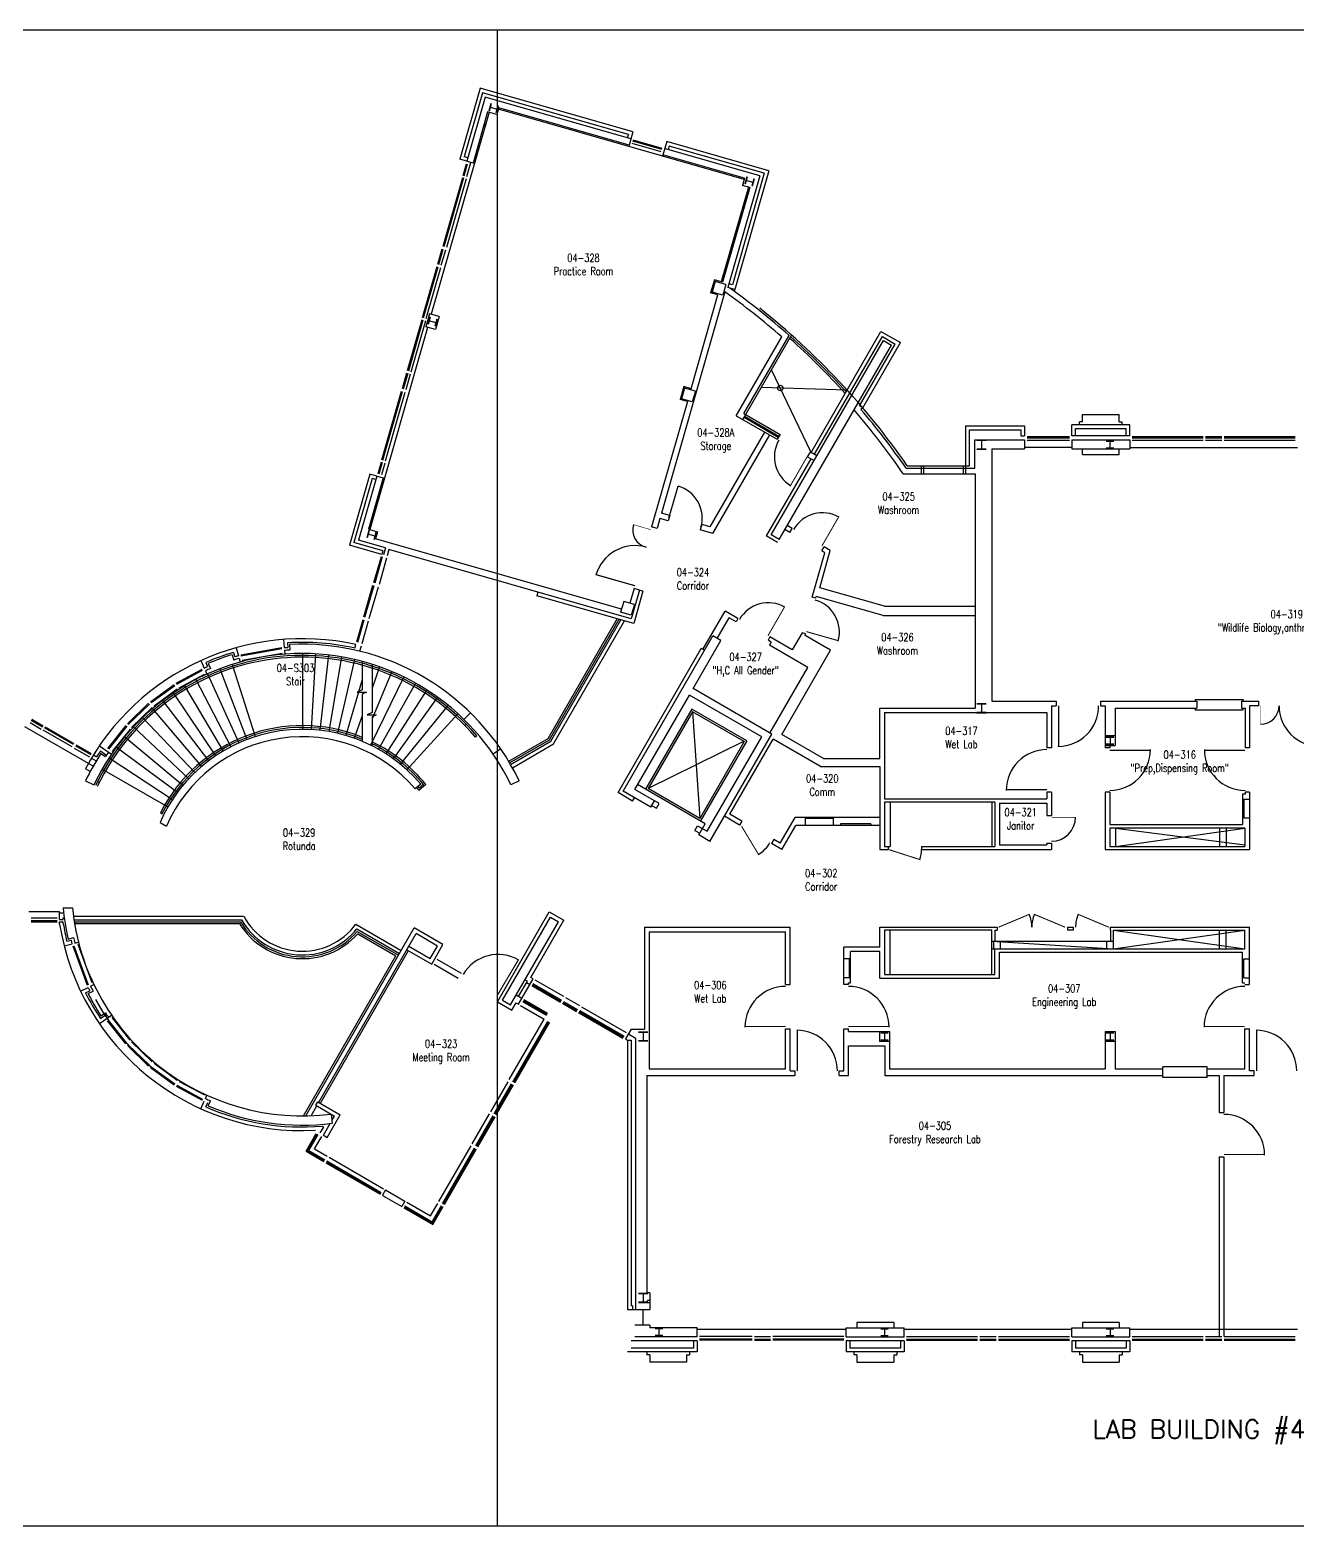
# Model space of a CAD drawing. Extents: x 11182 to 734459, y -1391328 to 152085.
# Drawn here: x 432575 to 466841, y -151485 to -111038 of the extents above; entities that cross this region are included whole.
import ezdxf
from ezdxf.enums import TextEntityAlignment as Align

# ---------------------------------------------------------------- set-up
doc = ezdxf.new("R2010")
doc.units = 0
doc.header["$LTSCALE"] = 500
doc.header["$MEASUREMENT"] = 0
doc.layers.add('0_Defpoints', color=106, linetype='CONTINUOUS', plot=False)
for name, color, linetype in [('0_room_data', 7, 'CONTINUOUS'), ('0_text', 7, 'CONTINUOUS'), ('1_Wall_Exist', 251, 'CONTINUOUS'), ('3_Text', 7, 'CONTINUOUS')]:
    doc.layers.add(name, color=color, linetype=linetype)
doc.styles.add('1_200', font='simplex.shx', dxfattribs={"width": 0.75, "height": 460})
doc.styles.get("Standard").update_dxf_attribs({"font": 'ROMANS', "height": 200})

# ---------------------------------------------------------------- blocks, each defined once
blk = doc.blocks.new('room_data')
at = {"layer": '3_Text', "style": '1_200', "width": 0.75}
for tag, p in [('ROOMNUM', (0, 0)), ('ROOMUSE', (0, -575))]:
    blk.add_attdef(tag, text='', height=345, dxfattribs=at).set_placement(p, align=Align.MIDDLE_CENTER)

msp = doc.modelspace()

# ---------------------------------------------------------------- linework, layer by layer
at = {"layer": '0_Defpoints'}
msp.add_line((387049, -111038), (503373, -111038), dxfattribs=at)
for points in [[(503373, -151485), (387049, -151485), (387049, -111038)], [(445211, -111038), (445211, -151485)]]:
    msp.add_lwpolyline(points, dxfattribs=at)
at = {"layer": '1_Wall_Exist'}
for p, q in [((444746, -112611), (444196, -114534)), ((444815, -112735), (444320, -114466)), ((448880, -113793), (444746, -112611)), ((448757, -113862), (444815, -112735)), ((444883, -112858), (444389, -114589)), ((444953, -113252), (444557, -114637)), ((448825, -113985), (444883, -112858)), ((445202, -113323), (444953, -113252)), ((445040, -113031), (444984, -113227)), ((445050, -113034), (444994, -113230)), ((445208, -113185), (445012, -113129)), ((445226, -113084), (445170, -113281)), ((445236, -113087), (445180, -113283)), ((445253, -113146), (445202, -113323)), ((451892, -115084), (445242, -113183)), ((448777, -114154), (445253, -113146)), ((444990, -113262), (443428, -118725)), ((444863, -113638), (444880, -113580)), ((444902, -113649), (444863, -113638)), ((444918, -113591), (444880, -113580)), ((448757, -113862), (448729, -113958)), ((448880, -113793), (448767, -114190)), ((449666, -114268), (448876, -114042)), ((449674, -114240), (448884, -114014)), ((449794, -114054), (449680, -114451)), ((452558, -114845), (449794, -114054)), ((449647, -114336), (448857, -114110)), ((451902, -115047), (449691, -114415)), ((452311, -114982), (449739, -114247)), ((449863, -114178), (449835, -114274)), ((452434, -114913), (449863, -114178)), ((444593, -114648), (444196, -114534)), ((444291, -114970), (444382, -114654)), ((444416, -114493), (444320, -114466)), ((444320, -114978), (444410, -114662)), ((444387, -114998), (444495, -114620)), ((444589, -114600), (444605, -114542)), ((444627, -114611), (444589, -114600)), ((444644, -114553), (444605, -114542)), ((452558, -114845), (451641, -118053)), ((444274, -115032), (443741, -116893)), ((444302, -115040), (443770, -116901)), ((444370, -115059), (443838, -116920)), ((452311, -114982), (451449, -117998)), ((452434, -114913), (451572, -117930)), ((451902, -115047), (451846, -115242)), ((452039, -115297), (451846, -115242)), ((451963, -115010), (451907, -115206)), ((451972, -115013), (451916, -115209)), ((452131, -115164), (451935, -115108)), ((452149, -115064), (452093, -115260)), ((452159, -115066), (452103, -115262)), ((452002, -115287), (451270, -117849)), ((452039, -115297), (451306, -117860)), ((443604, -117374), (443724, -116955)), ((443633, -117382), (443753, -116963)), ((443700, -117401), (443820, -116982)), ((443192, -118816), (443586, -117435)), ((443221, -118824), (443615, -117444)), ((443288, -118843), (443683, -117463)), ((451083, -117796), (450983, -118146)), ((451105, -117835), (451023, -118124)), ((451306, -117860), (451083, -117796)), ((451394, -117918), (451105, -117835)), ((451394, -117918), (451311, -118206)), ((451641, -118053), (451449, -117998)), ((451572, -117930), (451476, -117902)), ((451641, -118053), (451609, -118097)), ((451363, -118117), (449653, -124099)), ((450455, -120737), (451177, -118201)), ((451177, -118201), (450983, -118146)), ((451311, -118206), (451023, -118124)), ((443174, -118878), (442779, -120258)), ((443203, -118886), (442808, -120266)), ((443270, -118905), (442876, -120286)), ((443383, -118712), (443281, -119066)), ((443391, -118800), (443335, -118996)), ((443400, -118803), (443344, -118999)), ((443559, -118954), (443363, -118898)), ((443640, -118786), (443383, -118712)), ((443577, -118853), (443521, -119050)), ((443587, -118856), (443531, -119052)), ((443640, -118786), (443539, -119140)), ((443327, -119079), (441765, -124542)), ((443539, -119140), (443281, -119066)), ((451855, -121569), (453173, -119287)), ((451884, -121410), (453104, -119298)), ((453700, -122459), (455589, -119188)), ((455589, -119188), (456114, -119491)), ((451677, -121466), (452906, -119337)), ((452617, -124691), (455654, -119431)), ((452834, -124816), (455870, -119556)), ((453789, -122510), (455626, -119328)), ((455007, -121203), (455974, -119529)), ((455096, -121254), (456114, -119491)), ((455626, -119328), (455974, -119529)), ((455654, -119431), (455870, -119556)), ((442762, -120320), (442642, -120739)), ((442791, -120328), (442671, -120747)), ((442858, -120347), (442738, -120766)), ((453700, -122459), (452631, -120226)), ((442092, -122662), (442624, -120800)), ((442121, -122670), (442653, -120809)), ((442188, -122689), (442721, -120828)), ((450258, -120680), (450158, -121030)), ((450280, -120720), (450198, -121008)), ((450455, -120737), (450258, -120680)), ((450569, -120802), (450280, -120720)), ((450569, -120802), (450486, -121091)), ((454673, -120774), (452356, -120702)), ((450356, -121087), (449387, -124475)), ((450356, -121087), (450158, -121030)), ((450486, -121091), (450198, -121008)), ((455096, -121254), (455007, -121203)), ((455096, -121254), (455047, -121296)), ((451677, -121466), (452783, -122105)), ((451884, -121410), (452859, -121973)), ((452813, -122052), (451886, -121516)), ((452828, -122026), (451901, -121490)), ((457884, -121745), (459474, -121745)), ((457884, -123034), (457884, -121745)), ((459474, -121745), (459474, -122015)), ((460749, -122015), (460749, -121715)), ((462319, -121715), (460749, -121715)), ((461034, -121635), (460954, -121635)), ((460954, -121715), (460954, -121635)), ((461034, -121635), (461034, -121435)), ((461039, -121435), (462034, -121435)), ((462034, -121635), (462034, -121435)), ((462034, -121635), (462114, -121635)), ((462114, -121715), (462114, -121635)), ((462319, -122015), (462319, -121715)), ((450967, -124474), (452447, -121910)), ((451039, -124653), (452579, -121986)), ((452859, -121973), (452783, -122105)), ((457984, -121845), (459374, -121845)), ((457984, -122820), (457984, -121845)), ((458126, -122884), (458126, -122115)), ((458126, -122115), (459474, -122115)), ((458184, -122120), (458434, -122120)), ((458184, -122130), (458434, -122130)), ((458309, -122120), (458309, -122370)), ((459374, -121845), (459374, -122015)), ((459374, -122015), (459474, -122015)), ((459474, -122115), (459474, -122363)), ((459538, -122031), (460685, -122031)), ((459538, -122061), (460685, -122061)), ((459538, -122131), (460685, -122131)), ((462319, -122015), (460749, -122015)), ((460749, -122120), (460749, -122363)), ((460749, -122120), (462319, -122120)), ((460849, -122015), (460849, -121815)), ((460849, -121815), (462219, -121815)), ((461682, -122143), (461886, -122143)), ((461784, -122347), (461784, -122143)), ((462219, -122015), (462219, -121815)), ((462319, -122120), (462319, -122363)), ((462383, -122031), (464302, -122031)), ((462383, -122061), (464302, -122061)), ((462383, -122131), (464302, -122131)), ((464366, -122031), (464802, -122031)), ((464366, -122061), (464802, -122061)), ((464366, -122131), (464802, -122131)), ((464866, -122031), (466785, -122031)), ((464866, -122061), (466785, -122061)), ((464866, -122131), (466785, -122131)), ((453605, -122580), (453681, -122448)), ((453855, -122548), (453681, -122448)), ((458184, -122360), (458434, -122360)), ((458184, -122370), (458434, -122370)), ((458584, -122363), (459474, -122363)), ((458584, -122363), (458584, -129185)), ((459474, -122320), (460749, -122320)), ((460749, -122363), (462319, -122363)), ((461034, -122513), (461034, -122363)), ((461034, -122513), (462034, -122513)), ((461682, -122153), (461886, -122153)), ((461682, -122337), (461886, -122337)), ((461682, -122347), (461886, -122347)), ((462034, -122513), (462034, -122363)), ((462319, -122325), (466849, -122325)), ((442075, -122723), (441984, -123040)), ((442103, -122732), (442013, -123048)), ((442171, -122751), (442080, -123067)), ((453690, -122629), (452485, -124717)), ((453605, -122580), (453779, -122680)), ((456266, -122884), (458126, -122884)), ((456299, -122820), (457984, -122820)), ((456687, -123034), (456687, -122820)), ((456751, -123034), (456751, -122820)), ((457820, -123034), (457820, -122820)), ((441764, -123043), (441214, -124966)), ((441832, -123167), (441338, -124898)), ((441956, -123098), (441461, -124829)), ((442124, -123146), (441728, -124532)), ((441956, -123098), (441764, -123043)), ((441929, -123194), (441832, -123167)), ((441967, -123101), (442161, -123157)), ((442115, -123253), (442131, -123195)), ((442153, -123264), (442115, -123253)), ((442170, -123206), (442131, -123195)), ((456187, -123034), (458134, -123034)), ((458134, -123034), (458134, -129370)), ((449855, -124234), (450102, -123368)), ((441840, -124214), (441856, -124157)), ((441895, -124168), (441856, -124157)), ((449875, -124162), (449653, -124099)), ((449875, -124162), (449833, -124308)), ((441742, -124569), (441685, -124765)), ((441751, -124572), (441695, -124768)), ((441728, -124532), (441977, -124603)), ((441878, -124225), (441840, -124214)), ((449533, -124516), (449387, -124475)), ((449611, -124245), (449533, -124516)), ((449833, -124308), (449611, -124245)), ((450740, -124410), (450699, -124556)), ((451039, -124653), (450699, -124556)), ((450967, -124474), (450740, -124410)), ((453121, -124623), (452989, -124547)), ((453183, -124515), (453051, -124439)), ((453121, -124623), (453183, -124515)), ((442089, -125216), (441214, -124966)), ((442116, -125120), (441338, -124898)), ((442194, -125038), (441461, -124829)), ((441910, -124723), (441713, -124667)), ((441928, -124622), (441872, -124818)), ((441938, -124625), (441882, -124821)), ((441977, -124603), (441923, -124794)), ((448572, -126695), (441923, -124794)), ((452789, -124893), (452485, -124717)), ((452834, -124816), (452617, -124691)), ((442071, -125278), (441869, -125986)), ((442100, -125286), (441898, -125994)), ((442218, -125320), (442015, -126027)), ((442116, -125120), (442089, -125216)), ((442194, -125038), (442139, -125231)), ((442285, -125085), (442235, -125258)), ((448835, -126958), (442285, -125085)), ((453730, -126374), (454074, -125173)), ((453932, -126119), (454219, -125114)), ((453987, -125123), (454049, -125015)), ((454074, -125173), (453987, -125123)), ((454219, -125114), (454049, -125015)), ((441605, -126908), (441852, -126047)), ((441634, -126916), (441880, -126055)), ((441752, -126950), (441998, -126089)), ((448911, -126141), (448798, -126536)), ((449057, -126183), (448835, -126958)), ((449153, -126210), (448911, -126141)), ((455684, -126620), (453932, -126119)), ((446311, -126236), (446284, -126332)), ((448904, -127081), (446284, -126332)), ((448631, -126489), (448549, -126777)), ((448920, -126571), (448631, -126489)), ((448920, -126571), (448837, -126860)), ((449153, -126210), (448904, -127081)), ((453826, -126402), (453730, -126374)), ((453826, -126402), (453840, -126353)), ((455649, -126870), (453840, -126353)), ((441412, -127584), (441587, -126974)), ((441441, -127592), (441615, -126982)), ((446587, -130193), (448458, -126954)), ((446624, -130230), (448507, -126968)), ((446661, -130266), (448557, -126982)), ((448837, -126860), (448549, -126777)), ((450774, -127784), (451372, -126748)), ((451161, -127492), (451486, -126929)), ((451720, -126949), (451372, -126748)), ((451670, -127035), (451486, -126929)), ((451720, -126949), (451670, -127035)), ((455649, -126870), (458134, -126870)), ((455684, -126620), (458134, -126620)), ((441558, -127625), (441733, -127016)), ((446734, -130339), (448656, -127011)), ((453455, -127336), (453189, -127797)), ((453551, -127363), (453455, -127336)), ((453538, -127411), (453551, -127363)), ((438151, -127741), (438211, -127956)), ((439387, -127742), (438274, -127938)), ((439389, -127772), (438282, -127968)), ((439434, -127515), (439451, -127737)), ((439451, -127737), (439551, -127729)), ((439542, -127607), (439551, -127729)), ((439596, -127654), (439607, -127804)), ((441364, -127751), (441392, -127655)), ((441499, -127834), (441541, -127686)), ((448478, -131656), (450729, -127758)), ((448617, -131619), (451040, -127422)), ((450507, -128846), (451257, -127547)), ((450817, -127809), (450729, -127758)), ((451257, -127547), (451040, -127422)), ((452586, -127449), (452536, -127535)), ((452623, -127585), (452536, -127535)), ((452623, -127585), (452573, -127672)), ((453610, -128271), (452573, -127672)), ((453189, -127797), (452586, -127449)), ((452907, -130089), (454224, -127808)), ((454224, -127808), (453538, -127411)), ((437197, -128088), (437289, -128291)), ((437330, -128139), (437380, -128250)), ((437396, -128164), (437458, -128301)), ((438045, -128190), (438667, -130143)), ((438048, -127927), (438088, -128072)), ((438082, -127865), (438115, -127983)), ((438211, -127956), (438115, -127983)), ((438232, -128030), (438259, -128126)), ((439399, -127894), (438314, -128085)), ((439457, -127814), (439465, -127913)), ((439942, -127895), (439942, -129945)), ((440297, -127905), (440181, -129952)), ((440651, -127936), (440418, -129972)), ((441002, -127986), (440655, -130006)), ((441350, -128056), (440888, -130053)), ((441563, -128109), (441563, -128881)), ((441827, -128186), (441827, -129491)), ((436531, -128698), (437230, -128318)), ((436548, -128723), (437243, -128346)), ((436613, -128826), (437294, -128456)), ((437062, -128598), (438006, -130418)), ((437289, -128291), (437380, -128250)), ((437321, -128361), (437362, -128452)), ((437381, -128444), (438221, -130314)), ((437709, -128308), (438442, -130222)), ((441563, -128595), (441119, -130114)), ((442686, -128530), (441786, -130372)), ((442032, -128255), (441827, -128832)), ((442363, -128383), (441827, -129660)), ((452585, -130046), (453610, -128271)), ((435835, -129201), (436477, -128732)), ((435855, -129224), (436493, -128757)), ((436559, -128860), (435933, -129318)), ((436451, -128961), (437596, -130661)), ((436751, -128771), (437798, -130534)), ((441563, -128881), (441428, -128942)), ((441428, -128942), (441677, -128942)), ((441677, -128942), (441562, -128998)), ((441562, -128998), (441562, -130276)), ((441563, -128998), (441563, -129074)), ((443001, -128695), (441998, -130483)), ((443306, -128877), (442202, -130605)), ((448934, -131571), (450407, -129020)), ((452364, -130150), (450407, -129020)), ((452637, -130076), (450507, -128846)), ((435786, -129242), (435213, -129793)), ((435806, -129265), (435235, -129813)), ((435325, -129896), (435884, -129359)), ((435886, -129390), (437216, -130950)), ((436162, -129167), (437402, -130800)), ((443599, -129077), (442400, -130739)), ((443881, -129293), (442589, -130884)), ((450475, -129401), (449225, -131566)), ((451957, -130256), (450475, -129401)), ((455560, -130737), (455560, -129370)), ((455560, -129370), (458134, -129370)), ((458184, -129245), (458434, -129245)), ((458184, -129255), (458434, -129255)), ((458309, -129245), (458309, -129495)), ((458584, -129185), (460325, -129185)), ((460200, -129309), (460325, -129309)), ((460200, -129309), (460200, -130445)), ((460325, -129185), (460325, -129309)), ((461525, -129185), (461525, -129309)), ((461525, -129185), (464134, -129185)), ((461525, -129309), (461650, -129309)), ((461650, -129309), (461650, -130445)), ((461918, -129369), (464134, -129369)), ((461918, -129369), (461918, -130379)), ((464084, -129135), (465384, -129135)), ((464084, -129135), (464084, -129185)), ((464084, -129419), (464084, -129369)), ((464084, -129419), (465384, -129419)), ((464134, -129185), (464134, -129369)), ((465334, -129185), (465334, -129369)), ((465334, -129185), (465804, -129185)), ((465334, -129369), (465434, -129369)), ((465384, -129135), (465384, -129185)), ((465384, -129419), (465384, -129369)), ((465434, -129369), (465434, -130445)), ((465550, -129309), (465550, -130445)), ((465804, -129309), (465550, -129309)), ((465804, -129309), (465804, -129185)), ((432578, -129762), (432882, -129937)), ((432613, -129701), (432917, -129877)), ((432628, -129675), (432932, -129851)), ((435622, -129628), (437039, -131110)), ((441562, -129579), (441346, -130187)), ((441827, -129491), (441693, -129551)), ((441693, -129551), (441942, -129551)), ((441942, -129551), (441827, -129608)), ((441827, -129608), (441827, -130392)), ((444150, -129524), (442770, -131040)), ((444488, -129499), (444313, -129678)), ((444370, -129806), (444335, -129841)), ((450494, -129469), (449294, -131548)), ((451888, -130274), (450494, -129469)), ((450494, -129469), (450688, -132353)), ((455684, -129494), (455684, -131820)), ((455684, -129494), (460076, -129494)), ((458184, -129485), (458434, -129485)), ((458184, -129495), (458434, -129495)), ((460076, -129494), (460076, -130445)), ((434287, -130941), (432439, -129874)), ((433717, -130419), (432937, -129969)), ((433752, -130359), (432972, -129909)), ((433767, -130333), (432987, -129883)), ((435170, -129841), (434674, -130463)), ((435192, -129861), (434699, -130480)), ((435282, -129943), (434799, -130549)), ((435138, -130147), (436714, -131459)), ((435373, -129881), (436871, -131280)), ((444662, -130125), (444624, -130158)), ((445521, -130809), (446587, -130193)), ((445546, -130852), (446624, -130230)), ((450891, -132701), (452364, -130150)), ((450964, -132974), (452637, -130076)), ((451504, -132240), (452674, -130213)), ((453956, -130953), (452674, -130213)), ((454030, -130737), (452907, -130089)), ((461650, -130111), (461918, -130111)), ((461682, -130143), (461886, -130143)), ((461682, -130153), (461886, -130153)), ((461784, -130143), (461784, -130347)), ((433772, -130451), (434185, -130690)), ((433807, -130391), (434220, -130629)), ((433822, -130365), (434235, -130603)), ((434293, -130637), (434379, -130688)), ((434454, -130390), (434784, -130616)), ((434480, -130530), (434645, -130642)), ((434494, -130600), (434618, -130684)), ((434919, -130427), (436566, -131646)), ((445307, -130475), (445100, -130616)), ((445571, -130895), (446661, -130266)), ((445621, -130982), (446734, -130339)), ((451893, -130266), (449294, -131548)), ((451888, -130274), (450688, -132353)), ((451957, -130256), (450707, -132421)), ((460200, -130445), (460076, -130445)), ((461650, -130379), (461918, -130379)), ((461774, -130445), (461650, -130445)), ((461682, -130337), (461886, -130337)), ((461682, -130347), (461886, -130347)), ((461774, -130379), (461774, -130445)), ((465550, -130445), (465434, -130445)), ((434203, -131086), (434076, -131013)), ((434241, -130722), (434369, -130799)), ((434529, -131020), (436305, -132045)), ((434716, -130718), (436430, -131842)), ((453956, -130953), (455560, -130953)), ((454030, -130737), (455560, -130737)), ((455560, -130953), (455560, -133195)), ((434081, -131334), (434307, -131442)), ((434405, -131355), (434450, -131378)), ((443145, -131429), (442993, -131558)), ((443285, -131441), (443095, -131603)), ((443216, -131435), (443101, -131532)), ((445803, -131334), (445577, -131442)), ((450836, -132496), (449009, -131441)), ((448871, -131883), (448478, -131656)), ((449362, -132049), (448617, -131619)), ((448871, -131883), (448922, -131795)), ((449592, -131951), (448934, -131571)), ((450688, -132353), (449294, -131548)), ((455684, -131820), (460076, -131820)), ((460076, -131645), (460076, -131820)), ((460200, -131645), (460076, -131645)), ((460200, -131645), (460200, -132271)), ((461650, -131645), (461650, -133195)), ((461774, -131645), (461650, -131645)), ((461774, -131645), (461774, -132520)), ((465366, -131695), (465366, -132520)), ((465434, -131695), (465366, -131695)), ((465398, -131829), (465550, -131829)), ((465398, -131829), (465398, -132337)), ((465434, -131645), (465434, -131695)), ((465550, -131645), (465434, -131645)), ((465550, -131645), (465550, -133195)), ((436102, -132210), (436147, -132233)), ((449362, -132049), (449462, -131876)), ((449387, -132006), (449517, -132081)), ((449517, -132081), (449592, -131951)), ((451826, -132426), (451504, -132240)), ((458672, -131915), (455684, -131915)), ((455684, -131915), (455684, -133115)), ((455834, -131915), (455834, -133115)), ((458584, -131915), (458584, -133115)), ((458672, -131915), (458672, -133115)), ((458796, -131944), (460076, -131944)), ((458796, -131944), (458796, -133071)), ((460076, -131944), (460076, -132271)), ((436093, -132464), (436268, -132564)), ((450556, -132681), (450631, -132551)), ((450631, -132551), (450891, -132701)), ((450661, -132799), (450836, -132496)), ((451764, -132533), (451355, -132297)), ((451826, -132426), (451764, -132533)), ((452866, -133026), (453267, -132330)), ((452911, -133195), (453286, -132546)), ((455560, -132330), (453267, -132330)), ((455560, -132546), (453286, -132546)), ((453535, -132346), (453535, -132546)), ((453535, -132346), (454293, -132346)), ((454293, -132346), (454293, -132546)), ((455310, -132496), (454497, -132496)), ((454497, -132496), (454497, -132546)), ((455310, -132496), (455310, -132546)), ((460076, -132271), (460200, -132271)), ((461774, -132520), (465366, -132520)), ((465426, -132615), (461774, -132615)), ((461774, -132615), (461774, -133115)), ((461934, -132615), (465426, -133071)), ((461934, -133115), (465426, -132615)), ((461934, -132615), (461934, -133115)), ((464744, -132615), (464744, -133115)), ((464924, -132615), (464924, -133115)), ((465398, -132337), (465550, -132337)), ((465426, -132615), (465426, -133115)), ((450556, -132681), (450686, -132756)), ((450964, -132974), (450661, -132799)), ((452692, -132926), (452630, -133033)), ((452911, -133195), (452630, -133033)), ((452866, -133026), (452692, -132926)), ((460076, -133021), (460076, -133071)), ((460076, -133021), (460200, -133021)), ((460200, -133021), (460200, -133195)), ((455560, -133195), (455784, -133195)), ((455684, -133115), (455834, -133115)), ((455784, -133115), (455784, -133195)), ((456684, -133115), (456684, -133195)), ((456684, -133115), (458672, -133115)), ((456684, -133195), (460200, -133195)), ((458796, -133071), (460076, -133071)), ((461650, -133195), (465550, -133195)), ((461774, -133115), (465426, -133115)), ((433378, -134878), (432542, -134878)), ((432606, -135045), (433314, -135045)), ((433378, -135087), (433378, -134878)), ((433378, -134903), (433491, -134903)), ((433378, -135087), (433478, -135087)), ((433472, -134770), (433723, -134770)), ((433478, -135087), (433478, -135040)), ((433478, -135040), (433504, -135040)), ((433757, -134995), (438355, -134995)), ((445215, -137308), (446617, -134881)), ((445355, -137270), (446654, -135020)), ((446617, -134881), (447010, -135108)), ((446654, -135020), (446871, -135145)), ((432606, -135115), (433314, -135115)), ((432606, -135145), (433314, -135145)), ((433378, -135145), (433478, -135145)), ((433378, -135209), (433378, -135145)), ((433478, -135201), (433478, -135145)), ((433781, -135095), (438297, -135095)), ((433781, -135145), (438268, -135145)), ((433781, -135195), (438240, -135195)), ((440032, -140395), (442966, -135314)), ((440387, -140029), (443019, -135469)), ((441391, -135213), (442616, -135920)), ((441417, -135343), (442566, -136006)), ((441428, -135407), (442541, -136050)), ((441439, -135471), (442473, -136068)), ((443745, -135764), (442966, -135314)), ((443598, -135803), (443019, -135469)), ((445571, -137395), (446871, -135145)), ((446117, -136653), (447010, -135108)), ((449195, -135295), (453134, -135295)), ((449195, -135295), (449195, -138055)), ((449319, -135419), (449319, -139121)), ((449319, -135419), (453010, -135419)), ((453010, -136845), (453010, -135419)), ((453134, -136845), (453134, -135295)), ((455560, -135831), (455560, -135295)), ((455560, -135295), (458729, -135295)), ((458584, -135375), (455684, -135375)), ((455684, -135375), (455684, -136575)), ((455834, -136575), (455834, -135375)), ((458584, -136575), (458584, -135375)), ((458664, -135375), (458729, -135375)), ((458664, -135375), (458664, -135675)), ((458729, -135295), (458729, -135375)), ((460629, -135295), (460790, -135295)), ((460629, -135295), (460629, -135375)), ((460790, -135375), (460629, -135375)), ((460790, -135295), (460790, -135375)), ((461790, -135295), (461790, -135375)), ((461790, -135295), (465550, -135295)), ((461790, -135375), (461794, -135375)), ((461794, -135375), (461794, -135675)), ((461874, -135375), (465426, -135375)), ((461874, -135375), (465426, -135875)), ((461874, -135875), (465426, -135375)), ((461874, -135875), (461874, -135375)), ((464744, -135875), (464744, -135375)), ((464924, -135875), (464924, -135375)), ((465426, -135875), (465426, -135375)), ((465550, -136835), (465550, -135295)), ((433500, -135796), (433721, -135740)), ((433573, -135675), (433696, -135643)), ((433610, -135614), (433755, -135576)), ((433721, -135740), (433696, -135643)), ((433736, -135802), (434123, -136865)), ((433766, -135794), (434151, -136852)), ((433791, -135722), (433888, -135697)), ((434260, -136799), (433884, -135764)), ((442769, -135902), (443441, -136290)), ((442823, -135809), (443402, -136143)), ((443402, -136143), (443598, -135803)), ((443441, -136290), (443745, -135764)), ((454584, -136845), (454584, -135831)), ((455560, -135831), (454584, -135831)), ((458584, -135675), (461874, -135875)), ((458584, -135675), (461874, -135675)), ((458584, -135875), (465426, -135875)), ((458644, -135875), (458644, -135675)), ((458672, -136575), (458672, -135875)), ((458824, -135875), (458824, -135675)), ((461694, -135875), (461694, -135675)), ((439974, -140395), (442473, -136068)), ((440432, -140055), (442814, -135928)), ((443504, -136292), (444159, -136670)), ((443579, -136161), (444234, -136539)), ((454736, -136154), (454584, -136154)), ((454736, -136662), (454736, -136154)), ((455560, -135955), (454768, -135955)), ((454768, -136795), (454768, -135955)), ((455560, -136670), (455560, -135955)), ((458796, -135970), (465366, -135970)), ((458796, -136670), (458796, -135970)), ((465366, -136795), (465366, -135970)), ((465398, -136662), (465398, -136154)), ((465398, -136154), (465550, -136154)), ((445787, -137377), (446183, -136691)), ((446183, -136691), (446117, -136653)), ((454736, -136662), (454584, -136662)), ((455560, -136670), (458796, -136670)), ((455684, -136575), (458672, -136575)), ((465398, -136662), (465550, -136662)), ((433946, -137021), (434151, -136923)), ((434080, -137067), (434194, -137013)), ((434148, -137090), (434283, -137026)), ((434151, -136923), (434194, -137013)), ((434216, -136891), (434307, -136848)), ((445790, -137168), (446027, -136757)), ((446027, -136757), (445962, -136719)), ((446092, -136849), (446004, -136798)), ((446924, -137329), (446148, -136881)), ((446939, -137303), (446163, -136855)), ((446954, -137277), (446178, -136829)), ((447015, -137171), (446239, -136723)), ((453010, -136845), (453134, -136845)), ((454708, -136845), (454584, -136845)), ((454708, -136845), (454708, -136795)), ((454708, -136795), (454768, -136795)), ((465366, -136795), (465426, -136795)), ((465426, -136845), (465550, -136845)), ((445215, -137308), (445609, -137535)), ((445355, -137270), (445571, -137395)), ((445609, -137535), (445722, -137339)), ((445722, -137339), (445787, -137377)), ((445878, -137219), (445724, -137130)), ((445843, -137409), (446482, -137778)), ((445904, -137303), (446543, -137672)), ((445919, -137277), (446558, -137646)), ((445934, -137251), (446573, -137620)), ((447357, -137579), (446979, -137361)), ((447372, -137553), (446994, -137335)), ((447387, -137527), (447009, -137309)), ((447448, -137421), (447070, -137203)), ((448703, -138146), (447503, -137453)), ((434454, -137900), (434784, -137674)), ((434480, -137761), (434645, -137648)), ((434494, -137691), (434618, -137606)), ((435169, -138450), (434677, -137824)), ((435192, -138429), (434702, -137807)), ((435282, -138347), (434803, -137738)), ((445536, -139416), (446482, -137778)), ((445633, -139472), (446579, -137834)), ((445659, -139487), (446605, -137849)), ((445685, -139502), (446631, -137864)), ((448612, -138304), (447409, -137609)), ((448627, -138278), (447427, -137585)), ((448642, -138252), (447442, -137559)), ((448830, -138055), (448681, -138313)), ((448681, -138313), (448736, -138345)), ((448759, -138178), (448954, -138290)), ((448830, -138055), (449195, -138055)), ((448954, -138290), (448954, -145635)), ((449034, -138120), (449284, -138120)), ((449034, -138130), (449284, -138130)), ((449159, -138120), (449159, -138370)), ((453010, -139121), (453010, -138045)), ((453010, -138045), (453134, -138045)), ((453134, -139181), (453134, -138045)), ((454584, -139181), (454584, -138045)), ((454584, -138045), (454708, -138045)), ((454708, -138111), (454708, -138045)), ((454708, -138111), (455818, -138111)), ((455550, -138111), (455550, -138381)), ((455582, -138143), (455786, -138143)), ((455582, -138153), (455786, -138153)), ((455684, -138143), (455684, -138347)), ((455818, -138111), (455818, -139121)), ((461650, -138111), (461918, -138111)), ((461650, -138111), (461650, -139121)), ((461682, -138143), (461886, -138143)), ((461682, -138153), (461886, -138153)), ((461784, -138143), (461784, -138347)), ((461918, -138111), (461918, -139121)), ((465426, -139121), (465426, -138035)), ((465426, -138045), (465550, -138045)), ((465550, -139181), (465550, -138035)), ((435786, -139048), (435212, -138497)), ((435806, -139025), (435235, -138477)), ((435884, -138931), (435325, -138395)), ((448734, -138345), (448834, -138345)), ((448734, -138345), (448734, -145635)), ((448834, -138345), (448834, -145535)), ((449034, -138360), (449284, -138360)), ((449034, -138370), (449284, -138370)), ((454708, -139305), (454708, -138505)), ((454708, -138505), (455694, -138505)), ((455550, -138379), (455818, -138379)), ((455582, -138337), (455786, -138337)), ((455582, -138347), (455786, -138347)), ((455694, -138505), (455694, -139305)), ((461650, -138379), (461918, -138379)), ((461682, -138337), (461886, -138337)), ((461682, -138347), (461886, -138347)), ((435835, -139089), (436478, -139559)), ((435855, -139066), (436494, -139533)), ((435933, -138973), (436559, -139430)), ((449319, -139121), (453010, -139121)), ((455818, -139121), (461650, -139121)), ((461918, -139121), (463213, -139121)), ((463213, -139355), (463213, -139071)), ((464413, -139071), (463213, -139071)), ((464413, -139355), (464413, -139071)), ((464413, -139121), (465426, -139121)), ((436613, -139464), (437296, -139830)), ((445036, -140282), (445504, -139472)), ((445133, -140338), (445601, -139528)), ((449259, -139305), (453259, -139305)), ((449259, -139305), (449259, -145179)), ((453134, -139181), (453259, -139181)), ((453259, -139181), (453259, -139305)), ((454459, -139181), (454584, -139181)), ((454459, -139305), (454459, -139181)), ((454459, -139305), (454708, -139305)), ((455694, -139305), (463213, -139305)), ((464413, -139355), (463213, -139355)), ((464413, -139305), (464738, -139305)), ((464738, -139305), (464738, -140305)), ((464862, -139305), (465683, -139306)), ((464862, -139305), (464862, -140305)), ((465683, -139181), (465550, -139181)), ((465683, -139306), (465683, -139181)), ((436532, -139593), (437233, -139969)), ((436548, -139567), (437245, -139941)), ((437321, -139929), (437362, -139838)), ((445159, -140353), (445627, -139543)), ((445185, -140368), (445653, -139558)), ((437197, -140202), (437291, -139995)), ((437330, -140152), (437382, -140036)), ((437396, -140126), (437458, -139989)), ((440178, -140391), (440333, -140123)), ((440309, -140109), (440363, -140016)), ((440309, -140109), (440812, -140400)), ((440363, -140016), (440969, -140365)), ((440720, -140347), (440751, -140595)), ((444536, -141148), (445004, -140338)), ((464738, -140305), (464862, -140305)), ((440427, -140858), (440520, -140697)), ((440479, -140673), (440520, -140697)), ((440511, -140921), (440696, -140601)), ((440613, -140980), (440969, -140365)), ((440742, -140521), (440812, -140400)), ((444633, -141204), (445101, -140394)), ((444659, -141219), (445127, -140409)), ((444685, -141234), (445153, -140424)), ((440042, -141352), (440320, -140870)), ((440078, -141345), (440343, -140886)), ((440119, -141334), (440369, -140901)), ((440274, -141290), (440467, -140955)), ((440511, -140921), (440613, -140980)), ((440042, -141352), (440524, -141630)), ((440078, -141345), (440536, -141609)), ((440119, -141334), (440551, -141583)), ((440274, -141290), (440609, -141483)), ((440664, -141515), (442135, -142364)), ((443636, -142707), (444504, -141204)), ((443733, -142763), (444601, -141260)), ((443759, -142778), (444627, -141275)), ((443785, -142793), (444653, -141290)), ((464738, -141505), (464738, -146363)), ((464738, -141505), (464862, -141505)), ((464862, -141505), (464862, -146363)), ((440579, -141662), (442050, -142511)), ((440591, -141641), (442062, -142490)), ((440606, -141615), (442077, -142464)), ((442190, -142396), (442105, -142543)), ((442105, -142543), (442192, -142593)), ((442190, -142396), (442715, -142699)), ((442193, -142594), (442630, -142846)), ((442715, -142699), (442630, -142846)), ((442770, -142731), (443409, -143100)), ((443409, -143100), (443604, -142763)), ((442685, -142878), (443473, -143333)), ((442697, -142857), (443459, -143297)), ((442712, -142831), (443449, -143256)), ((443449, -143256), (443701, -142819)), ((443459, -143297), (443727, -142834)), ((443473, -143333), (443753, -142849)), ((449284, -145195), (449034, -145195)), ((449159, -145195), (449159, -145445)), ((449342, -145179), (449259, -145179)), ((449342, -145179), (449342, -145635)), ((448874, -145535), (448834, -145535)), ((448874, -145535), (448874, -145635)), ((449284, -145205), (449034, -145205)), ((449284, -145435), (449034, -145435)), ((449284, -145445), (449034, -145445)), ((449319, -145387), (449279, -145387)), ((449279, -145447), (449279, -145387)), ((449319, -145447), (449279, -145447)), ((449342, -145635), (448734, -145635)), ((449147, -145635), (449147, -146055)), ((455934, -145977), (454934, -145977)), ((454934, -145977), (454934, -146127)), ((455934, -145977), (455934, -146127)), ((462034, -145977), (461034, -145977)), ((461034, -145977), (461034, -146127)), ((462034, -145977), (462034, -146127)), ((449342, -146055), (448934, -146055)), ((450619, -146370), (448934, -146370)), ((449342, -146055), (449342, -146127)), ((450619, -146127), (449342, -146127)), ((449686, -146143), (449482, -146143)), ((449686, -146153), (449482, -146153)), ((449686, -146337), (449482, -146337)), ((449686, -146347), (449482, -146347)), ((449584, -146143), (449584, -146347)), ((450619, -146370), (450619, -146127)), ((450619, -146165), (454649, -146165)), ((452102, -146359), (450683, -146359)), ((452166, -146359), (452602, -146359)), ((454585, -146359), (452666, -146359)), ((454649, -146127), (456219, -146127)), ((454649, -146370), (454649, -146127)), ((454649, -146370), (456219, -146370)), ((455582, -146143), (455786, -146143)), ((455582, -146153), (455786, -146153)), ((455582, -146337), (455786, -146337)), ((455582, -146347), (455786, -146347)), ((455684, -146143), (455684, -146347)), ((456219, -146370), (456219, -146127)), ((456219, -146165), (460749, -146165)), ((456283, -146359), (458202, -146359)), ((458266, -146359), (458702, -146359)), ((458766, -146359), (460685, -146359)), ((460749, -146370), (460749, -146127)), ((460749, -146127), (462319, -146127)), ((460749, -146370), (462319, -146370)), ((461682, -146143), (461886, -146143)), ((461682, -146153), (461886, -146153)), ((461682, -146337), (461886, -146337)), ((461682, -146347), (461886, -146347)), ((461784, -146143), (461784, -146347)), ((462319, -146370), (462319, -146127)), ((462319, -146165), (466849, -146165)), ((462383, -146359), (464302, -146359)), ((464366, -146359), (464802, -146359)), ((464866, -146359), (466785, -146359)), ((450619, -146775), (448734, -146775)), ((450619, -146475), (448834, -146475)), ((450519, -146675), (448834, -146675)), ((449254, -146775), (449254, -146855)), ((450414, -146775), (450414, -146855)), ((450519, -146475), (450519, -146675)), ((450619, -146475), (450619, -146775)), ((452102, -146429), (450683, -146429)), ((452102, -146459), (450683, -146459)), ((452166, -146429), (452602, -146429)), ((452166, -146459), (452602, -146459)), ((454585, -146429), (452666, -146429)), ((454585, -146459), (452666, -146459)), ((454649, -146475), (454649, -146775)), ((456219, -146475), (454649, -146475)), ((456219, -146775), (454649, -146775)), ((454749, -146475), (454749, -146675)), ((456119, -146675), (454749, -146675)), ((454854, -146775), (454854, -146855)), ((456014, -146775), (456014, -146855)), ((456119, -146475), (456119, -146675)), ((456219, -146475), (456219, -146775)), ((456283, -146429), (458202, -146429)), ((456283, -146459), (458202, -146459)), ((458266, -146429), (458702, -146429)), ((458266, -146459), (458702, -146459)), ((458766, -146429), (460685, -146429)), ((458766, -146459), (460685, -146459)), ((462319, -146475), (460749, -146475)), ((460749, -146475), (460749, -146775)), ((462319, -146775), (460749, -146775)), ((460849, -146475), (460849, -146675)), ((462219, -146675), (460849, -146675)), ((460954, -146775), (460954, -146855)), ((462114, -146775), (462114, -146855)), ((462219, -146475), (462219, -146675)), ((462319, -146475), (462319, -146775)), ((462383, -146429), (464302, -146429)), ((462383, -146459), (464302, -146459)), ((464366, -146429), (464802, -146429)), ((464366, -146459), (464802, -146459)), ((464866, -146429), (466785, -146429)), ((464866, -146459), (466785, -146459)), ((449334, -146855), (449254, -146855)), ((449334, -146855), (449334, -147055)), ((450329, -147055), (449334, -147055)), ((450334, -146855), (450414, -146855)), ((450334, -146855), (450334, -147055)), ((454934, -146855), (454854, -146855)), ((454934, -146855), (454934, -147055)), ((454939, -147055), (455934, -147055)), ((455934, -146855), (456014, -146855)), ((455934, -146855), (455934, -147055)), ((461034, -146855), (460954, -146855)), ((461034, -146855), (461034, -147055)), ((461039, -147055), (462034, -147055)), ((462034, -146855), (462034, -147055)), ((462034, -146855), (462114, -146855))]:
    msp.add_line(p, q, dxfattribs=at)
for points, const_width in [([(453594, -122573), (453144, -123352)], 27), ([(449371, -124549), (448890, -124411)], 15), ([(453994, -124983), (454444, -124204)], 27), ([(448938, -126064), (447880, -125763)], 33), ([(452531, -127417), (452981, -126638)], 27), ([(453569, -127302), (454434, -127549)], 27), ([(460391, -129309), (460391, -130409)], 33), ([(465861, -129309), (465861, -129809)], 15), ([(461774, -130512), (462874, -130512)], 33), ([(465434, -130512), (464334, -130512)], 33), ([(460076, -131579), (458976, -131579)], 33), ([(451819, -132565), (452282, -133337)], 27), ([(460200, -132331), (460850, -132331)], 19.5), ([(455797, -133195), (456654, -133472)], 27), ([(458768, -135295), (459611, -134942)], 27.4), ([(460568, -135295), (459725, -134942)], 27.4), ([(461751, -135295), (460908, -134942)], 27.4), ([(445222, -137123), (445783, -136177)], 33), ([(453010, -137979), (451910, -137979)], 33), ([(453325, -139181), (453325, -138081)], 33), ([(454708, -137979), (455808, -137979)], 33), ([(465426, -137979), (464326, -137979)], 33), ([(465749, -139181), (465749, -138081)], 33), ([(464862, -141439), (465962, -141439)], 33)]:
    msp.add_lwpolyline(points, dxfattribs=dict(at, const_width=const_width))
msp.add_circle((452866, -120718), 75, dxfattribs=at)
for centre, radius, start, end in [((439942, -134145), 19841, 48.443, 54.4143), ((439942, -134145), 19681, 48.7992, 54.5293), ((439942, -134145), 19895, 34.6971, 51.5662), ((439942, -134145), 19795, 42.145, 48.2562), ((439942, -134145), 19845, 42.145, 48.316), ((439942, -134145), 19681, 34.3714, 40.715), ((439942, -134145), 19831, 34.6003, 40.3872), ((453605, -122580), 900, 150, 240), ((449855, -124234), 900, 344.0034, 74.0629), ((454006, -124990), 900, 60, 150), ((449373, -124542), 500, 164.0124, 254.0124), ((448934, -126080), 1100, 74.0798, 164.0798), ((452543, -127424), 900, 60, 150), ((453565, -127315), 900, 344.05, 74.05), ((439942, -134145), 6650, 77.4079, 151.8959), ((439942, -134145), 6350, 93.0244, 94.378), ((439942, -134145), 6550, 77.4594, 93.5032), ((439942, -134145), 6500, 25.622, 93.0557), ((439942, -134145), 6250, 25.622, 154.378), ((439942, -134145), 6200, 40.417, 154.4115), ((439942, -134145), 6150, 40.417, 154.4558), ((439942, -134145), 6550, 106.4968, 113.5032), ((439942, -134145), 6500, 106.9443, 113.0557), ((439942, -134145), 6350, 105.622, 106.9756), ((439942, -134145), 6350, 113.0244, 114.378), ((460375, -129309), 1100, 270, 0), ((465854, -129309), 500, 270, 0), ((467454, -129309), 1100, 180, 270), ((439942, -134145), 4200, 40.2989, 156.4081), ((439942, -134145), 4300, 67.8665, 153.2559), ((439942, -134145), 4250, 67.592, 153.2559), ((439942, -134145), 4000, 40.2989, 156.7182), ((439942, -134145), 6500, 146.9443, 154.378), ((439942, -134145), 6550, 146.4968, 148.143), ((439942, -134145), 6350, 145.622, 146.9756), ((439942, -134145), 4300, 38.9663, 64.0061), ((439942, -134145), 4250, 39.6248, 63.6769), ((460076, -131595), 1100, 90, 180), ((461774, -130495), 1100, 270, 0), ((465434, -130495), 1100, 180, 270), ((439942, -134145), 4050, 38.884, 40.2989), ((439942, -134145), 4100, 39.6001, 40.2989), ((460200, -132321), 650, 270, 0), ((451808, -132558), 900, 301.3584, 330), ((455784, -133195), 900, 342.3592, 0), ((439942, -134145), 6500, 185.5177, 193.0557), ((439942, -134145), 6250, 185.7392, 277.1532), ((439942, -134145), 1800, 208.1786, 323.6206), ((458754, -135295), 914, 0, 22.3802), ((460582, -135295), 914, 157.6198, 180), ((461765, -135295), 914, 157.6198, 180), ((439942, -134145), 6650, 189.2069, 273.026), ((439942, -134145), 6550, 189.2771, 193.5032), ((439942, -134145), 2000, 211.6682, 318.463), ((439942, -134145), 1950, 210.8519, 319.6601), ((439942, -134145), 1900, 210, 320.9153), ((439942, -134145), 6350, 193.0244, 194.378), ((445236, -137132), 1100, 59.35, 149.35), ((439942, -134145), 6550, 206.4968, 213.5032), ((439942, -134145), 6500, 206.9443, 213.0557), ((439942, -134145), 6350, 205.622, 206.9756), ((453010, -137995), 1100, 90, 180), ((454708, -137995), 1100, 0, 90), ((465426, -137995), 1100, 90, 180), ((439942, -134145), 6400, 209.0397, 237.4323), ((439942, -134145), 6350, 213.0244, 214.378), ((453309, -139181), 1100, 0, 90), ((465733, -139181), 1100, 0, 90), ((439942, -134145), 6350, 245.622, 246.9756), ((439942, -134145), 6550, 246.4968, 274.7023), ((439942, -134145), 6500, 246.9443, 277.1532), ((464862, -141455), 1100, 0, 90)]:
    msp.add_arc(centre, radius, start, end, dxfattribs=at)

# ---------------------------------------------------------------- block references
at = {"layer": '0_room_data', "xscale": 0.626945779901152, "yscale": 0.626945779901152, "zscale": 0.626945779901152}
for p, values in [((447544, -117199), {'ROOMNUM': '04-328', 'ROOMUSE': 'Practice Room'}), ((451121, -121921), {'ROOMNUM': '04-328A', 'ROOMUSE': 'Storage'}), ((456068, -123652), {'ROOMNUM': '04-325', 'ROOMUSE': 'Washroom'}), ((450504, -125700), {'ROOMNUM': '04-324', 'ROOMUSE': 'Corridor'}), ((466563, -126832), {'ROOMNUM': '04-319', 'ROOMUSE': '"Wildlife Biology,anthropology lab"'}), ((456035, -127455), {'ROOMNUM': '04-326', 'ROOMUSE': 'Washroom'}), ((439756, -128287), {'ROOMNUM': '04-S303', 'ROOMUSE': 'Stair'}), ((451929, -127989), {'ROOMNUM': '04-327', 'ROOMUSE': '"H,C All Gender"'}), ((457765, -129989), {'ROOMNUM': '04-317', 'ROOMUSE': 'Wet Lab'}), ((463668, -130630), {'ROOMNUM': '04-316', 'ROOMUSE': '"Prep,Dispensing Room"'}), ((454001, -131274), {'ROOMNUM': '04-320', 'ROOMUSE': 'Comm'}), ((459368, -132188), {'ROOMNUM': '04-321', 'ROOMUSE': 'Janitor'}), ((439855, -132738), {'ROOMNUM': '04-329', 'ROOMUSE': 'Rotunda'}), ((453973, -133837), {'ROOMNUM': '04-302', 'ROOMUSE': 'Corridor'}), ((450975, -136859), {'ROOMNUM': '04-306', 'ROOMUSE': 'Wet Lab'}), ((460544, -136952), {'ROOMNUM': '04-307', 'ROOMUSE': 'Engineering Lab'}), ((443695, -138447), {'ROOMNUM': '04-323', 'ROOMUSE': 'Meeting Room'}), ((457049, -140660), {'ROOMNUM': '04-305', 'ROOMUSE': 'Forestry Research Lab'})]:
    msp.add_blockref('room_data', p, dxfattribs=at).add_auto_attribs(values)

# ---------------------------------------------------------------- texts
at = {"layer": '0_text'}
msp.add_text('LAB BUILDING #4 LEVEL 3 - NORTH', height=500, rotation=0, dxfattribs=at).set_placement((461304, -149112))

doc.saveas('drawing.dxf')
